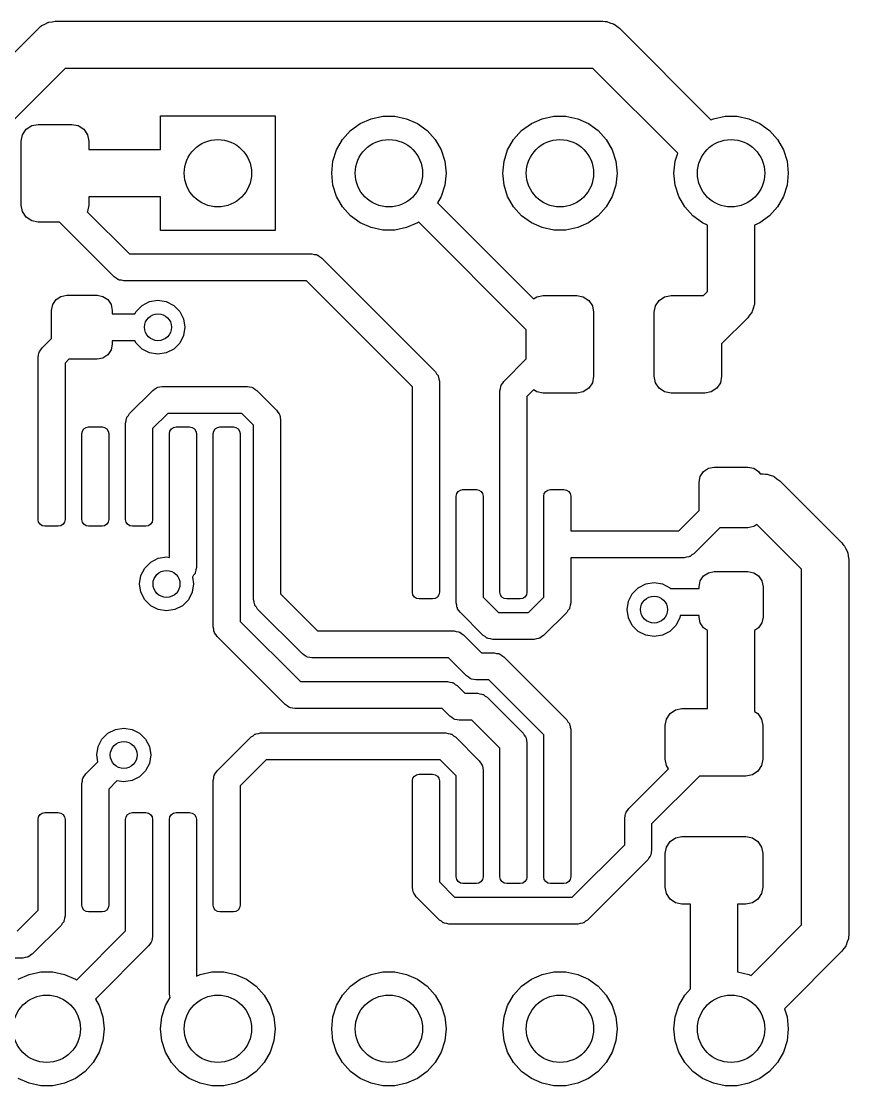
# Model space of a CAD drawing. Extents: x 133.8 to 159.2, y -107.5 to -91.7.
# Drawn here: x 146.94 to 159.23, y -107.53 to -91.72 of the extents above; entities that cross this region are included whole.
import ezdxf

# ---------------------------------------------------------------- set-up
doc = ezdxf.new("R2010")
doc.units = 0
doc.layers.add('BLACK', color=7, linetype='CONTINUOUS')

msp = doc.modelspace()

# ---------------------------------------------------------------- linework, layer by layer
at = {"layer": 'BLACK', "linetype": 'CONTINUOUS'}
for p, q in [((147.232, -91.7984), (147.237, -91.796)), ((147.237, -91.796), (147.246, -91.7886)), ((147.246, -91.7886), (147.29, -91.7673)), ((147.29, -91.7673), (147.334, -91.7439)), ((147.334, -91.7439), (147.342, -91.7425)), ((147.342, -91.7425), (147.349, -91.7389)), ((147.349, -91.7389), (147.398, -91.7331)), ((147.398, -91.7331), (147.447, -91.725)), ((147.447, -91.725), (155.575, -91.725)), ((155.575, -91.725), (155.611, -91.7281)), ((155.611, -91.7281), (155.619, -91.7278)), ((155.619, -91.7278), (155.624, -91.7292)), ((155.624, -91.7292), (155.635, -91.7302)), ((155.635, -91.7302), (155.682, -91.7466)), ((155.682, -91.7466), (155.729, -91.7607)), ((155.729, -91.7607), (155.736, -91.7655)), ((155.736, -91.7655), (155.744, -91.7683)), ((155.744, -91.7683), (155.782, -91.7988)), ((145.772, -93.255), (147.2, -91.8275)), ((147.2, -91.8275), (147.227, -91.8045)), ((147.227, -91.8045), (147.232, -91.7984)), ((155.782, -91.7988), (155.822, -91.8275)), ((155.822, -91.8275), (157.182, -93.1872)), ((147.592, -92.425), (146.042, -93.975)), ((155.43, -92.425), (147.592, -92.425)), ((156.688, -93.6827), (155.43, -92.425)), ((149.01, -93.63), (149.01, -93.13)), ((149.01, -93.13), (150.71, -93.13)), ((150.71, -93.13), (150.71, -94.83)), ((151.975, -93.2439), (152.137, -93.1716)), ((152.137, -93.1716), (152.311, -93.1347)), ((152.311, -93.1347), (152.489, -93.1347)), ((152.489, -93.1347), (152.663, -93.1716)), ((152.663, -93.1716), (152.825, -93.2439)), ((154.515, -93.2439), (154.677, -93.1716)), ((154.677, -93.1716), (154.851, -93.1347)), ((154.851, -93.1347), (155.029, -93.1347)), ((155.029, -93.1347), (155.203, -93.1716)), ((155.203, -93.1716), (155.365, -93.2439)), ((157.182, -93.1872), (157.217, -93.1716)), ((157.217, -93.1716), (157.391, -93.1347)), ((157.391, -93.1347), (157.569, -93.1347)), ((157.569, -93.1347), (157.743, -93.1716)), ((157.743, -93.1716), (157.905, -93.2439)), ((146.961, -93.4093), (147.015, -93.3282)), ((147.015, -93.3282), (147.096, -93.274)), ((147.096, -93.274), (147.192, -93.255)), ((147.192, -93.255), (147.692, -93.255)), ((147.692, -93.255), (147.788, -93.274)), ((147.788, -93.274), (147.869, -93.3282)), ((147.869, -93.3282), (147.923, -93.4093)), ((151.712, -93.4804), (151.831, -93.3483)), ((151.831, -93.3483), (151.975, -93.2439)), ((152.825, -93.2439), (152.969, -93.3483)), ((152.969, -93.3483), (153.088, -93.4804)), ((154.252, -93.4804), (154.371, -93.3483)), ((154.371, -93.3483), (154.515, -93.2439)), ((155.365, -93.2439), (155.509, -93.3483)), ((155.509, -93.3483), (155.628, -93.4804)), ((157.905, -93.2439), (158.049, -93.3483)), ((158.049, -93.3483), (158.168, -93.4804)), ((146.942, -93.505), (146.961, -93.4093)), ((146.942, -94.455), (146.942, -93.505)), ((147.923, -93.4093), (147.942, -93.505)), ((147.942, -93.505), (147.942, -93.63)), ((151.623, -93.6343), (151.712, -93.4804)), ((153.088, -93.4804), (153.177, -93.6343)), ((154.163, -93.6343), (154.252, -93.4804)), ((155.628, -93.4804), (155.717, -93.6343)), ((158.168, -93.4804), (158.257, -93.6343)), ((147.942, -93.63), (149.01, -93.63)), ((151.569, -93.8033), (151.623, -93.6343)), ((153.177, -93.6343), (153.231, -93.8033)), ((154.109, -93.8033), (154.163, -93.6343)), ((155.717, -93.6343), (155.771, -93.8033)), ((156.649, -93.8033), (156.688, -93.6827)), ((158.257, -93.6343), (158.311, -93.8033)), ((151.55, -93.98), (151.569, -93.8033)), ((153.231, -93.8033), (153.25, -93.98)), ((154.09, -93.98), (154.109, -93.8033)), ((155.771, -93.8033), (155.79, -93.98)), ((156.63, -93.98), (156.649, -93.8033)), ((158.311, -93.8033), (158.33, -93.98)), ((151.569, -94.1567), (151.55, -93.98)), ((153.25, -93.98), (153.231, -94.1567)), ((154.109, -94.1567), (154.09, -93.98)), ((155.79, -93.98), (155.771, -94.1567)), ((156.649, -94.1567), (156.63, -93.98)), ((158.33, -93.98), (158.311, -94.1567)), ((151.623, -94.3257), (151.569, -94.1567)), ((153.231, -94.1567), (153.177, -94.3257)), ((154.163, -94.3257), (154.109, -94.1567)), ((155.771, -94.1567), (155.717, -94.3257)), ((156.703, -94.3257), (156.649, -94.1567)), ((158.311, -94.1567), (158.257, -94.3257)), ((151.712, -94.4796), (151.623, -94.3257)), ((153.177, -94.3257), (153.122, -94.4195)), ((154.252, -94.4796), (154.163, -94.3257)), ((155.717, -94.3257), (155.628, -94.4796)), ((156.792, -94.4796), (156.703, -94.3257)), ((158.257, -94.3257), (158.168, -94.4796)), ((146.961, -94.5507), (146.942, -94.455)), ((147.942, -94.455), (147.923, -94.5507)), ((149.01, -94.33), (147.942, -94.33)), ((147.942, -94.33), (147.942, -94.455)), ((149.01, -94.83), (149.01, -94.33)), ((151.831, -94.6117), (151.712, -94.4796)), ((153.122, -94.4195), (154.548, -95.8451)), ((154.371, -94.6117), (154.252, -94.4796)), ((155.628, -94.4796), (155.509, -94.6117)), ((156.911, -94.6117), (156.792, -94.4796)), ((158.168, -94.4796), (158.049, -94.6117)), ((147.015, -94.6318), (146.961, -94.5507)), ((147.096, -94.686), (147.015, -94.6318)), ((147.923, -94.5507), (147.922, -94.5527)), ((147.922, -94.5527), (148.546, -95.177)), ((151.975, -94.7161), (151.831, -94.6117)), ((154.515, -94.7161), (154.371, -94.6117)), ((155.509, -94.6117), (155.365, -94.7161)), ((157.055, -94.7161), (156.911, -94.6117)), ((158.049, -94.6117), (157.905, -94.7161)), ((147.192, -94.705), (147.096, -94.686)), ((147.508, -94.705), (147.192, -94.705)), ((148.322, -95.5184), (147.508, -94.705)), ((152.137, -94.7884), (151.975, -94.7161)), ((152.311, -94.8253), (152.137, -94.7884)), ((152.663, -94.7884), (152.489, -94.8253)), ((152.825, -94.7161), (152.663, -94.7884)), ((152.841, -94.7042), (152.825, -94.7161)), ((154.44, -96.3028), (152.841, -94.7042)), ((154.677, -94.7884), (154.515, -94.7161)), ((154.851, -94.8253), (154.677, -94.7884)), ((155.203, -94.7884), (155.029, -94.8253)), ((155.365, -94.7161), (155.203, -94.7884)), ((157.13, -94.7495), (157.055, -94.7161)), ((157.13, -95.735), (157.13, -94.7495)), ((157.905, -94.7161), (157.83, -94.7495)), ((157.83, -94.7495), (157.83, -95.88)), ((150.71, -94.83), (149.01, -94.83)), ((152.489, -94.8253), (152.311, -94.8253)), ((155.029, -94.8253), (154.851, -94.8253)), ((148.546, -95.177), (151.257, -95.177)), ((151.257, -95.177), (151.29, -95.1845)), ((151.29, -95.1845), (151.323, -95.1882)), ((151.323, -95.1882), (151.333, -95.1944)), ((151.333, -95.1944), (151.344, -95.1969)), ((151.344, -95.1969), (151.37, -95.2178)), ((151.37, -95.2178), (151.398, -95.2356)), ((151.398, -95.2356), (153.091, -96.9278)), ((148.35, -95.5362), (148.322, -95.5184)), ((148.376, -95.5571), (148.35, -95.5362)), ((148.387, -95.5596), (148.376, -95.5571)), ((148.397, -95.5658), (148.387, -95.5596)), ((148.43, -95.5695), (148.397, -95.5658)), ((148.463, -95.577), (148.43, -95.5695)), ((151.174, -95.577), (148.463, -95.577)), ((152.749, -97.1518), (151.174, -95.577)), ((157.07, -95.795), (157.13, -95.735)), ((147.408, -95.9299), (147.457, -95.8569)), ((147.457, -95.8569), (147.53, -95.8081)), ((147.53, -95.8081), (147.616, -95.791)), ((147.616, -95.791), (148.066, -95.791)), ((148.066, -95.791), (148.152, -95.8081)), ((148.152, -95.8081), (148.225, -95.8569)), ((148.225, -95.8569), (148.274, -95.9299)), ((148.736, -95.9424), (148.847, -95.8856)), ((148.847, -95.8856), (148.971, -95.866)), ((148.971, -95.866), (149.095, -95.8856)), ((149.095, -95.8856), (149.206, -95.9424)), ((154.548, -95.8451), (154.594, -95.814)), ((154.594, -95.814), (154.69, -95.795)), ((154.69, -95.795), (155.19, -95.795)), ((155.19, -95.795), (155.286, -95.814)), ((155.286, -95.814), (155.367, -95.8682)), ((155.367, -95.8682), (155.421, -95.9493)), ((156.359, -95.9493), (156.413, -95.8682)), ((156.413, -95.8682), (156.494, -95.814)), ((156.494, -95.814), (156.59, -95.795)), ((156.59, -95.795), (157.07, -95.795)), ((157.83, -95.88), (157.827, -95.9156)), ((147.391, -96.016), (147.408, -95.9299)), ((147.391, -96.4332), (147.391, -96.016)), ((148.274, -95.9299), (148.291, -96.016)), ((148.291, -96.016), (148.291, -96.066)), ((148.629, -96.066), (148.647, -96.0309)), ((148.647, -96.0309), (148.736, -95.9424)), ((149.206, -95.9424), (149.295, -96.0309)), ((149.295, -96.0309), (149.351, -96.1424)), ((155.421, -95.9493), (155.44, -96.045)), ((155.44, -96.045), (155.44, -96.995)), ((156.34, -96.045), (156.359, -95.9493)), ((156.34, -96.995), (156.34, -96.045)), ((157.787, -96.0486), (157.756, -96.0873)), ((157.789, -96.0408), (157.787, -96.0486)), ((157.794, -96.034), (157.789, -96.0408)), ((157.808, -95.9867), (157.794, -96.034)), ((157.825, -95.9402), (157.808, -95.9867)), ((157.826, -95.9288), (157.825, -95.9402)), ((157.827, -95.9239), (157.826, -95.9288)), ((157.827, -95.9156), (157.827, -95.9239)), ((148.291, -96.066), (148.629, -96.066)), ((149.351, -96.1424), (149.371, -96.266)), ((157.727, -96.1275), (157.34, -96.515)), ((157.756, -96.0873), (157.727, -96.1275)), ((149.371, -96.266), (149.351, -96.3896)), ((154.44, -96.7372), (154.44, -96.3028)), ((147.25, -96.5746), (147.391, -96.4332)), ((148.291, -96.516), (148.274, -96.6021)), ((148.629, -96.466), (148.291, -96.466)), ((148.291, -96.466), (148.291, -96.516)), ((148.647, -96.5011), (148.629, -96.466)), ((148.736, -96.5896), (148.647, -96.5011)), ((149.295, -96.5011), (149.206, -96.5896)), ((149.351, -96.3896), (149.295, -96.5011)), ((157.34, -96.515), (157.34, -96.995)), ((147.191, -96.7157), (147.198, -96.6831)), ((147.198, -96.6831), (147.202, -96.6499)), ((147.202, -96.6499), (147.208, -96.6402)), ((147.208, -96.6402), (147.211, -96.629)), ((147.211, -96.629), (147.232, -96.6029)), ((147.232, -96.6029), (147.25, -96.5746)), ((148.225, -96.6751), (148.152, -96.7239)), ((148.274, -96.6021), (148.225, -96.6751)), ((148.847, -96.6464), (148.736, -96.5896)), ((148.971, -96.666), (148.847, -96.6464)), ((149.095, -96.6464), (148.971, -96.666)), ((149.206, -96.5896), (149.095, -96.6464)), ((147.191, -99.121), (147.191, -96.7157)), ((147.649, -96.741), (147.591, -96.7988)), ((147.591, -96.7988), (147.591, -99.121)), ((148.066, -96.741), (147.649, -96.741)), ((148.152, -96.7239), (148.066, -96.741)), ((154.108, -97.0696), (154.44, -96.7372)), ((153.091, -96.9278), (153.108, -96.9561)), ((153.108, -96.9561), (153.129, -96.9823)), ((153.129, -96.9823), (153.132, -96.9935)), ((153.132, -96.9935), (153.138, -97.0032)), ((153.138, -97.0032), (153.142, -97.0364)), ((155.44, -96.995), (155.421, -97.0907)), ((156.359, -97.0907), (156.34, -96.995)), ((157.34, -96.995), (157.321, -97.0907)), ((148.921, -97.1866), (148.947, -97.1658)), ((148.947, -97.1658), (148.958, -97.1632)), ((148.958, -97.1632), (148.968, -97.1571)), ((148.968, -97.1571), (149.001, -97.1534)), ((149.001, -97.1534), (149.034, -97.146)), ((149.034, -97.146), (150.298, -97.146)), ((150.298, -97.146), (150.331, -97.1535)), ((150.331, -97.1535), (150.364, -97.1572)), ((150.364, -97.1572), (150.374, -97.1633)), ((150.374, -97.1633), (150.385, -97.1659)), ((150.385, -97.1659), (150.411, -97.1868)), ((152.749, -100.2), (152.749, -97.1518)), ((153.142, -97.0364), (153.149, -97.069)), ((153.149, -97.069), (153.149, -100.2)), ((154.056, -97.1781), (154.06, -97.1449)), ((154.06, -97.1449), (154.066, -97.1352)), ((154.066, -97.1352), (154.069, -97.124)), ((154.069, -97.124), (154.09, -97.0979)), ((154.09, -97.0979), (154.108, -97.0696)), ((155.421, -97.0907), (155.367, -97.1718)), ((156.413, -97.1718), (156.359, -97.0907)), ((157.321, -97.0907), (157.267, -97.1718)), ((148.55, -97.5475), (148.893, -97.2043)), ((148.893, -97.2043), (148.921, -97.1866)), ((150.411, -97.1868), (150.44, -97.2046)), ((150.44, -97.2046), (150.733, -97.4977)), ((154.049, -97.2107), (154.056, -97.1781)), ((154.049, -100.2), (154.049, -97.2107)), ((154.548, -97.1949), (154.449, -97.2938)), ((154.449, -97.2938), (154.449, -100.2)), ((154.594, -97.226), (154.548, -97.1949)), ((154.69, -97.245), (154.594, -97.226)), ((155.19, -97.245), (154.69, -97.245)), ((155.286, -97.226), (155.19, -97.245)), ((155.367, -97.1718), (155.286, -97.226)), ((156.494, -97.226), (156.413, -97.1718)), ((156.59, -97.245), (156.494, -97.226)), ((157.09, -97.245), (156.59, -97.245)), ((157.186, -97.226), (157.09, -97.245)), ((157.267, -97.1718), (157.186, -97.226)), ((148.498, -97.656), (148.502, -97.6228)), ((148.502, -97.6228), (148.508, -97.613)), ((148.508, -97.613), (148.511, -97.6018)), ((148.511, -97.6018), (148.532, -97.5757)), ((148.532, -97.5757), (148.55, -97.5475)), ((149.117, -97.546), (148.891, -97.7717)), ((150.215, -97.546), (149.117, -97.546)), ((150.391, -97.7217), (150.215, -97.546)), ((150.733, -97.4977), (150.75, -97.526)), ((150.75, -97.526), (150.771, -97.5522)), ((150.771, -97.5522), (150.774, -97.5634)), ((150.774, -97.5634), (150.78, -97.5731)), ((150.78, -97.5731), (150.784, -97.6063)), ((150.784, -97.6063), (150.791, -97.6389)), ((150.791, -97.6389), (150.791, -100.226)), ((147.849, -97.8077), (147.87, -97.7753)), ((147.87, -97.7753), (147.903, -97.7536)), ((147.903, -97.7536), (147.941, -97.746)), ((147.941, -97.746), (148.141, -97.746)), ((148.141, -97.746), (148.179, -97.7536)), ((148.179, -97.7536), (148.212, -97.7753)), ((148.212, -97.7753), (148.233, -97.8077)), ((148.491, -97.6885), (148.498, -97.656)), ((148.491, -99.121), (148.491, -97.6885)), ((148.891, -97.7717), (148.891, -99.121)), ((149.149, -97.8077), (149.17, -97.7753)), ((149.17, -97.7753), (149.203, -97.7536)), ((149.203, -97.7536), (149.241, -97.746)), ((149.241, -97.746), (149.441, -97.746)), ((149.441, -97.746), (149.479, -97.7536)), ((149.479, -97.7536), (149.512, -97.7753)), ((149.512, -97.7753), (149.533, -97.8077)), ((149.799, -97.8077), (149.82, -97.7753)), ((149.82, -97.7753), (149.853, -97.7536)), ((149.853, -97.7536), (149.891, -97.746)), ((149.891, -97.746), (150.091, -97.746)), ((150.091, -97.746), (150.129, -97.7536)), ((150.129, -97.7536), (150.162, -97.7753)), ((150.162, -97.7753), (150.183, -97.8077)), ((150.391, -100.308), (150.391, -97.7217)), ((147.841, -97.846), (147.849, -97.8077)), ((147.841, -99.121), (147.841, -97.846)), ((148.233, -97.8077), (148.241, -97.846)), ((148.241, -97.846), (148.241, -99.121)), ((149.141, -97.846), (149.149, -97.8077)), ((149.141, -99.6828), (149.141, -97.846)), ((149.533, -97.8077), (149.541, -97.846)), ((149.541, -97.846), (149.541, -99.8333)), ((149.791, -97.846), (149.799, -97.8077)), ((149.791, -100.715), (149.791, -97.846)), ((150.183, -97.8077), (150.191, -97.846)), ((150.191, -97.846), (150.191, -100.632)), ((157.022, -98.4819), (157.071, -98.4089)), ((157.071, -98.4089), (157.144, -98.3601)), ((157.144, -98.3601), (157.23, -98.343)), ((157.23, -98.343), (157.73, -98.343)), ((157.73, -98.343), (157.816, -98.3601)), ((157.816, -98.3601), (157.889, -98.4089)), ((157.889, -98.4089), (157.912, -98.443)), ((157.005, -98.568), (157.022, -98.4819)), ((157.005, -98.9852), (157.005, -98.568)), ((157.912, -98.443), (157.955, -98.443)), ((157.955, -98.443), (157.991, -98.4461)), ((157.991, -98.4461), (157.999, -98.4458)), ((157.999, -98.4458), (158.004, -98.4472)), ((158.004, -98.4472), (158.015, -98.4482)), ((158.015, -98.4482), (158.062, -98.4646)), ((158.062, -98.4646), (158.109, -98.4787)), ((158.109, -98.4787), (158.116, -98.4835)), ((158.116, -98.4835), (158.124, -98.4863)), ((158.124, -98.4863), (158.162, -98.5168)), ((158.162, -98.5168), (158.202, -98.5455)), ((158.202, -98.5455), (159.124, -99.4675)), ((153.399, -98.775), (153.407, -98.7367)), ((153.407, -98.7367), (153.428, -98.7043)), ((153.428, -98.7043), (153.461, -98.6826)), ((153.461, -98.6826), (153.499, -98.675)), ((153.499, -98.675), (153.699, -98.675)), ((153.699, -98.675), (153.737, -98.6826)), ((153.737, -98.6826), (153.77, -98.7043)), ((153.77, -98.7043), (153.791, -98.7367)), ((153.791, -98.7367), (153.799, -98.775)), ((154.699, -98.775), (154.707, -98.7367)), ((154.707, -98.7367), (154.728, -98.7043)), ((154.728, -98.7043), (154.761, -98.6826)), ((154.761, -98.6826), (154.799, -98.675)), ((154.799, -98.675), (154.999, -98.675)), ((154.999, -98.675), (155.037, -98.6826)), ((155.037, -98.6826), (155.07, -98.7043)), ((155.07, -98.7043), (155.091, -98.7367)), ((155.091, -98.7367), (155.099, -98.775)), ((153.399, -100.357), (153.399, -98.775)), ((153.799, -98.775), (153.799, -100.274)), ((154.699, -100.274), (154.699, -98.775)), ((155.099, -98.775), (155.099, -99.2875)), ((156.703, -99.2875), (157.005, -98.9852)), ((147.199, -99.1593), (147.191, -99.121)), ((147.22, -99.1917), (147.199, -99.1593)), ((147.253, -99.2134), (147.22, -99.1917)), ((147.291, -99.221), (147.253, -99.2134)), ((147.491, -99.221), (147.291, -99.221)), ((147.529, -99.2134), (147.491, -99.221)), ((147.562, -99.1917), (147.529, -99.2134)), ((147.583, -99.1593), (147.562, -99.1917)), ((147.591, -99.121), (147.583, -99.1593)), ((147.849, -99.1593), (147.841, -99.121)), ((147.87, -99.1917), (147.849, -99.1593)), ((147.903, -99.2134), (147.87, -99.1917)), ((147.941, -99.221), (147.903, -99.2134)), ((148.141, -99.221), (147.941, -99.221)), ((148.179, -99.2134), (148.141, -99.221)), ((148.212, -99.1917), (148.179, -99.2134)), ((148.233, -99.1593), (148.212, -99.1917)), ((148.241, -99.121), (148.233, -99.1593)), ((148.499, -99.1593), (148.491, -99.121)), ((148.52, -99.1917), (148.499, -99.1593)), ((148.553, -99.2134), (148.52, -99.1917)), ((148.591, -99.221), (148.553, -99.2134)), ((148.791, -99.221), (148.591, -99.221)), ((148.829, -99.2134), (148.791, -99.221)), ((148.862, -99.1917), (148.829, -99.2134)), ((148.883, -99.1593), (148.862, -99.1917)), ((148.891, -99.121), (148.883, -99.1593)), ((157.862, -99.1951), (157.816, -99.2259)), ((158.527, -99.86), (157.862, -99.1951)), ((155.099, -99.2875), (156.703, -99.2875)), ((157.313, -99.243), (156.927, -99.6292)), ((157.73, -99.243), (157.313, -99.243)), ((157.816, -99.2259), (157.73, -99.243)), ((159.124, -99.4675), (159.147, -99.4949)), ((159.147, -99.4949), (159.154, -99.5005)), ((159.154, -99.5005), (159.156, -99.505)), ((159.156, -99.505), (159.163, -99.5137)), ((159.163, -99.5137), (159.185, -99.5582)), ((148.863, -99.7524), (148.974, -99.6956)), ((148.974, -99.6956), (149.098, -99.676)), ((149.098, -99.676), (149.141, -99.6828)), ((156.785, -99.6875), (155.099, -99.6875)), ((155.099, -99.6875), (155.099, -100.357)), ((156.818, -99.6801), (156.785, -99.6875)), ((156.851, -99.6764), (156.818, -99.6801)), ((156.861, -99.6703), (156.851, -99.6764)), ((156.872, -99.6677), (156.861, -99.6703)), ((156.898, -99.6469), (156.872, -99.6677)), ((156.927, -99.6292), (156.898, -99.6469)), ((159.185, -99.5582), (159.208, -99.6016)), ((159.208, -99.6016), (159.209, -99.6098)), ((159.209, -99.6098), (159.213, -99.6174)), ((159.213, -99.6174), (159.219, -99.6663)), ((159.219, -99.6663), (159.227, -99.715)), ((148.718, -99.9524), (148.774, -99.8409)), ((148.774, -99.8409), (148.863, -99.7524)), ((149.541, -99.8333), (149.534, -99.8659)), ((159.227, -99.715), (159.227, -105.283)), ((148.698, -100.076), (148.718, -99.9524)), ((149.5, -99.9461), (149.482, -99.9744)), ((149.482, -99.9744), (149.482, -99.9749)), ((149.482, -99.9749), (149.498, -100.076)), ((149.521, -99.92), (149.5, -99.9461)), ((149.524, -99.9088), (149.521, -99.92)), ((149.53, -99.8991), (149.524, -99.9088)), ((149.534, -99.8659), (149.53, -99.8991)), ((157.022, -100.032), (157.071, -99.9589)), ((157.071, -99.9589), (157.144, -99.9101)), ((157.144, -99.9101), (157.23, -99.893)), ((157.23, -99.893), (157.73, -99.893)), ((157.73, -99.893), (157.816, -99.9101)), ((157.816, -99.9101), (157.889, -99.9589)), ((157.889, -99.9589), (157.938, -100.032)), ((158.527, -105.138), (158.527, -99.86)), ((148.718, -100.2), (148.698, -100.076)), ((149.498, -100.076), (149.478, -100.2)), ((156.013, -100.222), (156.102, -100.133)), ((156.102, -100.133), (156.213, -100.077)), ((156.213, -100.077), (156.337, -100.057)), ((156.337, -100.057), (156.461, -100.077)), ((156.461, -100.077), (156.572, -100.133)), ((156.572, -100.133), (156.582, -100.143)), ((156.582, -100.143), (157.005, -100.143)), ((157.005, -100.118), (157.022, -100.032)), ((157.005, -100.143), (157.005, -100.118)), ((157.938, -100.032), (157.955, -100.118)), ((157.955, -100.118), (157.955, -100.568)), ((148.774, -100.311), (148.718, -100.2)), ((148.863, -100.4), (148.774, -100.311)), ((149.422, -100.311), (149.333, -100.4)), ((149.478, -100.2), (149.422, -100.311)), ((150.398, -100.341), (150.391, -100.308)), ((150.791, -100.226), (151.34, -100.774)), ((152.757, -100.238), (152.749, -100.2)), ((152.778, -100.271), (152.757, -100.238)), ((152.811, -100.292), (152.778, -100.271)), ((152.849, -100.3), (152.811, -100.292)), ((153.049, -100.3), (152.849, -100.3)), ((153.087, -100.292), (153.049, -100.3)), ((153.12, -100.271), (153.087, -100.292)), ((153.141, -100.238), (153.12, -100.271)), ((153.149, -100.2), (153.141, -100.238)), ((153.799, -100.274), (154.025, -100.5)), ((154.057, -100.238), (154.049, -100.2)), ((154.078, -100.271), (154.057, -100.238)), ((154.111, -100.292), (154.078, -100.271)), ((154.149, -100.3), (154.111, -100.292)), ((154.349, -100.3), (154.149, -100.3)), ((154.387, -100.292), (154.349, -100.3)), ((154.42, -100.271), (154.387, -100.292)), ((154.441, -100.238), (154.42, -100.271)), ((154.449, -100.2), (154.441, -100.238)), ((154.473, -100.5), (154.699, -100.274)), ((155.957, -100.333), (156.013, -100.222)), ((148.974, -100.456), (148.863, -100.4)), ((149.098, -100.476), (148.974, -100.456)), ((149.222, -100.456), (149.098, -100.476)), ((149.333, -100.4), (149.222, -100.456)), ((150.402, -100.374), (150.398, -100.341)), ((150.408, -100.384), (150.402, -100.374)), ((150.411, -100.395), (150.408, -100.384)), ((150.432, -100.421), (150.411, -100.395)), ((150.449, -100.45), (150.432, -100.421)), ((151.116, -101.116), (150.449, -100.45)), ((153.406, -100.39), (153.399, -100.357)), ((153.41, -100.423), (153.406, -100.39)), ((153.416, -100.433), (153.41, -100.423)), ((153.419, -100.444), (153.416, -100.433)), ((153.44, -100.47), (153.419, -100.444)), ((153.457, -100.498), (153.44, -100.47)), ((155.058, -100.47), (155.04, -100.499)), ((155.079, -100.444), (155.058, -100.47)), ((155.082, -100.433), (155.079, -100.444)), ((155.088, -100.423), (155.082, -100.433)), ((155.092, -100.39), (155.088, -100.423)), ((155.099, -100.357), (155.092, -100.39)), ((155.937, -100.457), (155.957, -100.333)), ((155.957, -100.581), (155.937, -100.457)), ((150.191, -100.632), (151.086, -101.527)), ((153.8, -100.841), (153.457, -100.498)), ((154.025, -100.5), (154.473, -100.5)), ((155.04, -100.499), (154.697, -100.842)), ((156.013, -100.692), (155.957, -100.581)), ((156.717, -100.581), (156.661, -100.692)), ((156.723, -100.543), (156.717, -100.581)), ((157.005, -100.543), (156.723, -100.543)), ((157.005, -100.568), (157.005, -100.543)), ((157.022, -100.654), (157.005, -100.568)), ((157.955, -100.568), (157.938, -100.654)), ((149.798, -100.748), (149.791, -100.715)), ((149.802, -100.781), (149.798, -100.748)), ((149.808, -100.791), (149.802, -100.781)), ((149.811, -100.802), (149.808, -100.791)), ((149.832, -100.828), (149.811, -100.802)), ((151.34, -100.774), (153.368, -100.774)), ((153.368, -100.774), (153.401, -100.782)), ((153.401, -100.782), (153.434, -100.786)), ((153.434, -100.786), (153.444, -100.792)), ((153.444, -100.792), (153.455, -100.794)), ((153.455, -100.794), (153.481, -100.815)), ((156.102, -100.781), (156.013, -100.692)), ((156.213, -100.837), (156.102, -100.781)), ((156.572, -100.781), (156.461, -100.837)), ((156.661, -100.692), (156.572, -100.781)), ((157.071, -100.727), (157.022, -100.654)), ((157.13, -100.767), (157.071, -100.727)), ((157.13, -101.928), (157.13, -100.767)), ((157.889, -100.727), (157.83, -100.767)), ((157.83, -100.767), (157.83, -101.969)), ((157.938, -100.654), (157.889, -100.727)), ((149.849, -100.856), (149.832, -100.828)), ((150.862, -101.868), (149.849, -100.856)), ((153.481, -100.815), (153.509, -100.833)), ((153.509, -100.833), (153.776, -101.1)), ((153.829, -100.859), (153.8, -100.841)), ((153.855, -100.88), (153.829, -100.859)), ((153.866, -100.883), (153.855, -100.88)), ((153.876, -100.889), (153.866, -100.883)), ((153.909, -100.893), (153.876, -100.889)), ((153.942, -100.9), (153.909, -100.893)), ((154.556, -100.9), (153.942, -100.9)), ((154.589, -100.893), (154.556, -100.9)), ((154.622, -100.889), (154.589, -100.893)), ((154.632, -100.883), (154.622, -100.889)), ((154.643, -100.88), (154.632, -100.883)), ((154.669, -100.859), (154.643, -100.88)), ((154.697, -100.842), (154.669, -100.859)), ((156.337, -100.857), (156.213, -100.837)), ((156.461, -100.837), (156.337, -100.857)), ((151.144, -101.134), (151.116, -101.116)), ((153.776, -101.1), (153.965, -101.1)), ((153.965, -101.1), (153.997, -101.108)), ((153.997, -101.108), (154.031, -101.111)), ((154.031, -101.111), (154.04, -101.117)), ((154.04, -101.117), (154.052, -101.12)), ((154.052, -101.12), (154.078, -101.141)), ((151.17, -101.155), (151.144, -101.134)), ((151.181, -101.157), (151.17, -101.155)), ((151.191, -101.163), (151.181, -101.157)), ((151.224, -101.167), (151.191, -101.163)), ((151.257, -101.174), (151.224, -101.167)), ((153.285, -101.174), (151.257, -101.174)), ((153.552, -101.441), (153.285, -101.174)), ((154.078, -101.141), (154.106, -101.159)), ((154.106, -101.159), (155.041, -102.093)), ((151.086, -101.527), (153.272, -101.527)), ((153.272, -101.527), (153.305, -101.534)), ((153.305, -101.534), (153.338, -101.538)), ((153.338, -101.538), (153.348, -101.544)), ((153.348, -101.544), (153.359, -101.547)), ((153.359, -101.547), (153.385, -101.568)), ((153.385, -101.568), (153.413, -101.586)), ((153.413, -101.586), (153.528, -101.7)), ((153.58, -101.459), (153.552, -101.441)), ((153.606, -101.48), (153.58, -101.459)), ((153.618, -101.483), (153.606, -101.48)), ((153.627, -101.489), (153.618, -101.483)), ((153.66, -101.493), (153.627, -101.489)), ((153.693, -101.5), (153.66, -101.493)), ((153.882, -101.5), (153.693, -101.5)), ((154.699, -102.317), (153.882, -101.5)), ((153.528, -101.7), (153.716, -101.7)), ((153.716, -101.7), (153.749, -101.708)), ((153.749, -101.708), (153.782, -101.711)), ((153.782, -101.711), (153.792, -101.717)), ((153.792, -101.717), (153.803, -101.72)), ((153.803, -101.72), (153.829, -101.741)), ((153.829, -101.741), (153.857, -101.759)), ((150.89, -101.886), (150.862, -101.868)), ((150.916, -101.907), (150.89, -101.886)), ((150.927, -101.91), (150.916, -101.907)), ((150.937, -101.916), (150.927, -101.91)), ((153.857, -101.759), (154.391, -102.292)), ((150.97, -101.92), (150.937, -101.916)), ((151.003, -101.927), (150.97, -101.92)), ((153.189, -101.927), (151.003, -101.927)), ((153.303, -102.041), (153.189, -101.927)), ((153.332, -102.059), (153.303, -102.041)), ((153.358, -102.08), (153.332, -102.059)), ((156.52, -102.082), (156.574, -102.001)), ((156.574, -102.001), (156.655, -101.947)), ((156.655, -101.947), (156.751, -101.928)), ((156.751, -101.928), (157.13, -101.928)), ((157.83, -101.969), (157.878, -102.001)), ((157.878, -102.001), (157.932, -102.082)), ((148.339, -102.236), (148.463, -102.216)), ((148.463, -102.216), (148.587, -102.236)), ((153.369, -102.083), (153.358, -102.08)), ((153.379, -102.089), (153.369, -102.083)), ((153.412, -102.093), (153.379, -102.089)), ((153.444, -102.1), (153.412, -102.093)), ((153.633, -102.1), (153.444, -102.1)), ((154.049, -102.516), (153.633, -102.1)), ((155.041, -102.093), (155.058, -102.122)), ((155.058, -102.122), (155.079, -102.148)), ((155.079, -102.148), (155.082, -102.159)), ((155.082, -102.159), (155.088, -102.169)), ((155.088, -102.169), (155.092, -102.202)), ((155.092, -102.202), (155.099, -102.234)), ((156.501, -102.178), (156.52, -102.082)), ((156.501, -102.678), (156.501, -102.178)), ((157.932, -102.082), (157.951, -102.178)), ((157.951, -102.178), (157.951, -102.678)), ((148.083, -102.492), (148.139, -102.381)), ((148.139, -102.381), (148.228, -102.292)), ((148.228, -102.292), (148.339, -102.236)), ((148.587, -102.236), (148.698, -102.292)), ((148.698, -102.292), (148.787, -102.381)), ((148.787, -102.381), (148.843, -102.492)), ((149.85, -102.852), (150.354, -102.347)), ((150.354, -102.347), (150.382, -102.33)), ((150.382, -102.33), (150.408, -102.309)), ((150.408, -102.309), (150.419, -102.306)), ((150.419, -102.306), (150.429, -102.3)), ((150.429, -102.3), (150.462, -102.296)), ((150.462, -102.296), (150.495, -102.289)), ((150.495, -102.289), (153.245, -102.289)), ((153.245, -102.289), (153.278, -102.296)), ((153.278, -102.296), (153.311, -102.3)), ((153.311, -102.3), (153.321, -102.306)), ((153.321, -102.306), (153.332, -102.309)), ((153.332, -102.309), (153.358, -102.33)), ((153.358, -102.33), (153.387, -102.348)), ((153.387, -102.348), (153.741, -102.702)), ((154.391, -102.292), (154.408, -102.32)), ((154.408, -102.32), (154.429, -102.346)), ((154.429, -102.346), (154.432, -102.357)), ((154.432, -102.357), (154.438, -102.367)), ((154.438, -102.367), (154.442, -102.4)), ((154.699, -104.425), (154.699, -102.317)), ((155.099, -102.234), (155.099, -104.425)), ((148.063, -102.616), (148.083, -102.492)), ((148.843, -102.492), (148.863, -102.616)), ((154.049, -104.425), (154.049, -102.516)), ((154.442, -102.4), (154.449, -102.433)), ((154.449, -102.433), (154.449, -104.425)), ((148.079, -102.717), (148.063, -102.616)), ((148.863, -102.616), (148.843, -102.74)), ((150.578, -102.689), (150.191, -103.076)), ((153.162, -102.689), (150.578, -102.689)), ((153.399, -102.926), (153.162, -102.689)), ((156.52, -102.774), (156.501, -102.678)), ((157.951, -102.678), (157.932, -102.774)), ((147.9, -102.897), (148.079, -102.717)), ((148.787, -102.851), (148.698, -102.94)), ((148.843, -102.74), (148.787, -102.851)), ((149.832, -102.88), (149.85, -102.852)), ((153.741, -102.702), (153.758, -102.73)), ((153.758, -102.73), (153.779, -102.756)), ((153.779, -102.756), (153.782, -102.767)), ((153.782, -102.767), (153.788, -102.777)), ((153.788, -102.777), (153.792, -102.81)), ((153.792, -102.81), (153.799, -102.843)), ((153.799, -102.843), (153.799, -104.425)), ((155.96, -103.412), (156.551, -102.82)), ((156.551, -102.82), (156.52, -102.774)), ((157.878, -102.855), (157.797, -102.909)), ((157.932, -102.774), (157.878, -102.855)), ((147.841, -103.038), (147.848, -103.005)), ((147.848, -103.005), (147.852, -102.972)), ((147.852, -102.972), (147.858, -102.962)), ((147.858, -102.962), (147.861, -102.951)), ((147.861, -102.951), (147.882, -102.925)), ((147.882, -102.925), (147.9, -102.897)), ((148.362, -103), (148.241, -103.121)), ((148.463, -103.016), (148.362, -103)), ((148.587, -102.996), (148.463, -103.016)), ((148.698, -102.94), (148.587, -102.996)), ((149.791, -102.993), (149.798, -102.96)), ((149.791, -104.846), (149.791, -102.993)), ((149.798, -102.96), (149.802, -102.927)), ((149.802, -102.927), (149.808, -102.917)), ((149.808, -102.917), (149.811, -102.906)), ((149.811, -102.906), (149.832, -102.88)), ((152.749, -103), (152.757, -102.962)), ((152.749, -104.582), (152.749, -103)), ((152.757, -102.962), (152.778, -102.929)), ((152.778, -102.929), (152.811, -102.908)), ((152.811, -102.908), (152.849, -102.9)), ((152.849, -102.9), (153.049, -102.9)), ((153.049, -102.9), (153.087, -102.908)), ((153.087, -102.908), (153.12, -102.929)), ((153.12, -102.929), (153.141, -102.962)), ((153.141, -102.962), (153.149, -103)), ((153.149, -103), (153.149, -104.499)), ((153.399, -104.425), (153.399, -102.926)), ((157.009, -102.928), (156.301, -103.636)), ((157.701, -102.928), (157.009, -102.928)), ((157.797, -102.909), (157.701, -102.928)), ((147.841, -104.846), (147.841, -103.038)), ((148.241, -103.121), (148.241, -104.846)), ((150.191, -103.076), (150.191, -104.846)), ((147.22, -103.5), (147.253, -103.479)), ((147.253, -103.479), (147.291, -103.471)), ((147.291, -103.471), (147.491, -103.471)), ((147.491, -103.471), (147.529, -103.479)), ((147.529, -103.479), (147.562, -103.5)), ((148.52, -103.5), (148.553, -103.479)), ((148.553, -103.479), (148.591, -103.471)), ((148.591, -103.471), (148.791, -103.471)), ((148.791, -103.471), (148.829, -103.479)), ((148.829, -103.479), (148.862, -103.5)), ((149.17, -103.5), (149.203, -103.479)), ((149.203, -103.479), (149.241, -103.471)), ((149.241, -103.471), (149.441, -103.471)), ((149.441, -103.471), (149.479, -103.479)), ((149.479, -103.479), (149.512, -103.5)), ((155.908, -103.52), (155.912, -103.487)), ((155.912, -103.487), (155.918, -103.477)), ((155.918, -103.477), (155.921, -103.466)), ((155.921, -103.466), (155.942, -103.44)), ((155.942, -103.44), (155.96, -103.412)), ((147.191, -103.571), (147.199, -103.533)), ((147.191, -104.92), (147.191, -103.571)), ((147.199, -103.533), (147.22, -103.5)), ((147.562, -103.5), (147.583, -103.533)), ((147.583, -103.533), (147.591, -103.571)), ((147.591, -103.571), (147.591, -105.003)), ((148.491, -103.571), (148.499, -103.533)), ((148.491, -105.226), (148.491, -103.571)), ((148.499, -103.533), (148.52, -103.5)), ((148.862, -103.5), (148.883, -103.533)), ((148.883, -103.533), (148.891, -103.571)), ((148.891, -103.571), (148.891, -105.309)), ((149.141, -103.571), (149.149, -103.533)), ((149.141, -106.161), (149.141, -103.571)), ((149.149, -103.533), (149.17, -103.5)), ((149.512, -103.5), (149.533, -103.533)), ((149.533, -103.533), (149.541, -103.571)), ((149.541, -103.571), (149.541, -105.897)), ((155.901, -103.553), (155.908, -103.52)), ((155.901, -103.947), (155.901, -103.553)), ((156.301, -103.636), (156.301, -104.03)), ((155.123, -104.725), (155.901, -103.947)), ((156.52, -103.982), (156.574, -103.901)), ((156.574, -103.901), (156.655, -103.847)), ((156.655, -103.847), (156.751, -103.828)), ((156.751, -103.828), (157.701, -103.828)), ((157.701, -103.828), (157.797, -103.847)), ((157.797, -103.847), (157.878, -103.901)), ((157.878, -103.901), (157.932, -103.982)), ((156.281, -104.117), (156.26, -104.143)), ((156.284, -104.106), (156.281, -104.117)), ((156.29, -104.096), (156.284, -104.106)), ((156.294, -104.063), (156.29, -104.096)), ((156.301, -104.03), (156.294, -104.063)), ((156.501, -104.078), (156.52, -103.982)), ((156.501, -104.578), (156.501, -104.078)), ((157.932, -103.982), (157.951, -104.078)), ((157.951, -104.078), (157.951, -104.578)), ((156.242, -104.172), (155.347, -105.067)), ((156.26, -104.143), (156.242, -104.172)), ((153.407, -104.463), (153.399, -104.425)), ((153.799, -104.425), (153.791, -104.463)), ((154.057, -104.463), (154.049, -104.425)), ((154.449, -104.425), (154.441, -104.463)), ((154.707, -104.463), (154.699, -104.425)), ((155.099, -104.425), (155.091, -104.463)), ((152.756, -104.615), (152.749, -104.582)), ((153.149, -104.499), (153.375, -104.725)), ((153.428, -104.496), (153.407, -104.463)), ((153.461, -104.517), (153.428, -104.496)), ((153.499, -104.525), (153.461, -104.517)), ((153.699, -104.525), (153.499, -104.525)), ((153.737, -104.517), (153.699, -104.525)), ((153.77, -104.496), (153.737, -104.517)), ((153.791, -104.463), (153.77, -104.496)), ((154.078, -104.496), (154.057, -104.463)), ((154.111, -104.517), (154.078, -104.496)), ((154.149, -104.525), (154.111, -104.517)), ((154.349, -104.525), (154.149, -104.525)), ((154.387, -104.517), (154.349, -104.525)), ((154.42, -104.496), (154.387, -104.517)), ((154.441, -104.463), (154.42, -104.496)), ((154.728, -104.496), (154.707, -104.463)), ((154.761, -104.517), (154.728, -104.496)), ((154.799, -104.525), (154.761, -104.517)), ((154.999, -104.525), (154.799, -104.525)), ((155.037, -104.517), (154.999, -104.525)), ((155.07, -104.496), (155.037, -104.517)), ((155.091, -104.463), (155.07, -104.496)), ((156.52, -104.674), (156.501, -104.578)), ((157.951, -104.578), (157.932, -104.674)), ((152.76, -104.648), (152.756, -104.615)), ((152.766, -104.658), (152.76, -104.648)), ((152.769, -104.669), (152.766, -104.658)), ((152.79, -104.695), (152.769, -104.669)), ((152.807, -104.723), (152.79, -104.695)), ((153.15, -105.066), (152.807, -104.723)), ((153.375, -104.725), (155.123, -104.725)), ((156.574, -104.755), (156.52, -104.674)), ((157.932, -104.674), (157.878, -104.755)), ((147.849, -104.884), (147.841, -104.846)), ((147.87, -104.917), (147.849, -104.884)), ((148.233, -104.884), (148.212, -104.917)), ((148.241, -104.846), (148.233, -104.884)), ((149.799, -104.884), (149.791, -104.846)), ((149.82, -104.917), (149.799, -104.884)), ((150.183, -104.884), (150.162, -104.917)), ((150.191, -104.846), (150.183, -104.884)), ((156.655, -104.809), (156.574, -104.755)), ((156.751, -104.828), (156.655, -104.809)), ((156.876, -104.828), (156.751, -104.828)), ((156.876, -106.087), (156.876, -104.828)), ((157.701, -104.828), (157.576, -104.828)), ((157.576, -104.828), (157.576, -105.836)), ((157.797, -104.809), (157.701, -104.828)), ((157.878, -104.755), (157.797, -104.809)), ((146.881, -105.23), (147.191, -104.92)), ((147.58, -105.069), (147.574, -105.079)), ((147.584, -105.036), (147.58, -105.069)), ((147.591, -105.003), (147.584, -105.036)), ((147.903, -104.938), (147.87, -104.917)), ((147.941, -104.946), (147.903, -104.938)), ((148.141, -104.946), (147.941, -104.946)), ((148.179, -104.938), (148.141, -104.946)), ((148.212, -104.917), (148.179, -104.938)), ((149.853, -104.938), (149.82, -104.917)), ((149.891, -104.946), (149.853, -104.938)), ((150.091, -104.946), (149.891, -104.946)), ((150.129, -104.938), (150.091, -104.946)), ((150.162, -104.917), (150.129, -104.938)), ((153.179, -105.084), (153.15, -105.066)), ((155.347, -105.067), (155.319, -105.084)), ((147.532, -105.145), (147.105, -105.572)), ((147.55, -105.116), (147.532, -105.145)), ((147.571, -105.09), (147.55, -105.116)), ((147.574, -105.079), (147.571, -105.09)), ((147.761, -105.956), (148.491, -105.226)), ((153.205, -105.105), (153.179, -105.084)), ((153.216, -105.108), (153.205, -105.105)), ((153.226, -105.114), (153.216, -105.108)), ((153.259, -105.118), (153.226, -105.114)), ((153.292, -105.125), (153.259, -105.118)), ((155.206, -105.125), (153.292, -105.125)), ((155.239, -105.118), (155.206, -105.125)), ((155.272, -105.114), (155.239, -105.118)), ((155.282, -105.108), (155.272, -105.114)), ((155.293, -105.105), (155.282, -105.108)), ((155.319, -105.084), (155.293, -105.105)), ((157.778, -105.887), (158.527, -105.138)), ((148.874, -105.385), (148.871, -105.396)), ((148.88, -105.375), (148.874, -105.385)), ((148.884, -105.342), (148.88, -105.375)), ((148.891, -105.309), (148.884, -105.342)), ((159.222, -105.343), (159.205, -105.39)), ((159.223, -105.332), (159.222, -105.343)), ((159.224, -105.327), (159.223, -105.332)), ((159.227, -105.283), (159.224, -105.319)), ((159.224, -105.319), (159.224, -105.327)), ((148.832, -105.45), (148.042, -106.24)), ((148.85, -105.422), (148.832, -105.45)), ((148.871, -105.396), (148.85, -105.422)), ((159.124, -105.53), (158.272, -106.383)), ((159.153, -105.49), (159.124, -105.53)), ((159.184, -105.452), (159.153, -105.49)), ((159.186, -105.444), (159.184, -105.452)), ((159.191, -105.437), (159.186, -105.444)), ((159.205, -105.39), (159.191, -105.437)), ((146.964, -105.63), (143.573, -105.63)), ((146.997, -105.623), (146.964, -105.63)), ((147.03, -105.619), (146.997, -105.623)), ((147.04, -105.613), (147.03, -105.619)), ((147.051, -105.61), (147.04, -105.613)), ((147.077, -105.589), (147.051, -105.61)), ((147.105, -105.572), (147.077, -105.589)), ((147.057, -105.872), (147.231, -105.835)), ((147.231, -105.835), (147.409, -105.835)), ((147.409, -105.835), (147.583, -105.872)), ((149.597, -105.872), (149.771, -105.835)), ((149.771, -105.835), (149.949, -105.835)), ((149.949, -105.835), (150.123, -105.872)), ((152.137, -105.872), (152.311, -105.835)), ((152.311, -105.835), (152.489, -105.835)), ((152.489, -105.835), (152.663, -105.872)), ((154.677, -105.872), (154.851, -105.835)), ((154.851, -105.835), (155.029, -105.835)), ((155.029, -105.835), (155.203, -105.872)), ((157.576, -105.836), (157.743, -105.872)), ((146.895, -105.944), (147.057, -105.872)), ((147.583, -105.872), (147.745, -105.944)), ((147.745, -105.944), (147.761, -105.956)), ((149.541, -105.897), (149.597, -105.872)), ((150.123, -105.872), (150.285, -105.944)), ((150.285, -105.944), (150.429, -106.048)), ((151.831, -106.048), (151.975, -105.944)), ((151.975, -105.944), (152.137, -105.872)), ((152.663, -105.872), (152.825, -105.944)), ((152.825, -105.944), (152.969, -106.048)), ((154.371, -106.048), (154.515, -105.944)), ((154.515, -105.944), (154.677, -105.872)), ((155.203, -105.872), (155.365, -105.944)), ((155.365, -105.944), (155.509, -106.048)), ((157.743, -105.872), (157.778, -105.887)), ((149.148, -106.194), (149.141, -106.161)), ((150.429, -106.048), (150.548, -106.18)), ((151.712, -106.18), (151.831, -106.048)), ((152.969, -106.048), (153.088, -106.18)), ((154.252, -106.18), (154.371, -106.048)), ((155.509, -106.048), (155.628, -106.18)), ((156.792, -106.18), (156.876, -106.087)), ((148.042, -106.24), (148.097, -106.334)), ((148.097, -106.334), (148.151, -106.503)), ((149.029, -106.503), (149.083, -106.334)), ((149.083, -106.334), (149.151, -106.217)), ((149.151, -106.217), (149.148, -106.194)), ((150.548, -106.18), (150.637, -106.334)), ((150.637, -106.334), (150.691, -106.503)), ((151.569, -106.503), (151.623, -106.334)), ((151.623, -106.334), (151.712, -106.18)), ((153.088, -106.18), (153.177, -106.334)), ((153.177, -106.334), (153.231, -106.503)), ((154.109, -106.503), (154.163, -106.334)), ((154.163, -106.334), (154.252, -106.18)), ((155.628, -106.18), (155.717, -106.334)), ((155.717, -106.334), (155.771, -106.503)), ((156.649, -106.503), (156.703, -106.334)), ((156.703, -106.334), (156.792, -106.18)), ((158.272, -106.383), (158.311, -106.503)), ((148.151, -106.503), (148.17, -106.68)), ((149.01, -106.68), (149.029, -106.503)), ((150.691, -106.503), (150.71, -106.68)), ((151.55, -106.68), (151.569, -106.503)), ((153.231, -106.503), (153.25, -106.68)), ((154.09, -106.68), (154.109, -106.503)), ((155.771, -106.503), (155.79, -106.68)), ((156.63, -106.68), (156.649, -106.503)), ((158.311, -106.503), (158.33, -106.68)), ((148.17, -106.68), (148.151, -106.857)), ((149.029, -106.857), (149.01, -106.68)), ((150.71, -106.68), (150.691, -106.857)), ((151.569, -106.857), (151.55, -106.68)), ((153.25, -106.68), (153.231, -106.857)), ((154.109, -106.857), (154.09, -106.68)), ((155.79, -106.68), (155.771, -106.857)), ((156.649, -106.857), (156.63, -106.68)), ((158.33, -106.68), (158.311, -106.857)), ((148.151, -106.857), (148.097, -107.026)), ((149.083, -107.026), (149.029, -106.857)), ((150.691, -106.857), (150.637, -107.026)), ((151.623, -107.026), (151.569, -106.857)), ((153.231, -106.857), (153.177, -107.026)), ((154.163, -107.026), (154.109, -106.857)), ((155.771, -106.857), (155.717, -107.026)), ((156.703, -107.026), (156.649, -106.857)), ((158.311, -106.857), (158.257, -107.026)), ((148.097, -107.026), (148.008, -107.18)), ((149.172, -107.18), (149.083, -107.026)), ((150.637, -107.026), (150.548, -107.18)), ((151.712, -107.18), (151.623, -107.026)), ((153.177, -107.026), (153.088, -107.18)), ((154.252, -107.18), (154.163, -107.026)), ((155.717, -107.026), (155.628, -107.18)), ((156.792, -107.18), (156.703, -107.026)), ((158.257, -107.026), (158.168, -107.18)), ((148.008, -107.18), (147.889, -107.312)), ((149.291, -107.312), (149.172, -107.18)), ((150.548, -107.18), (150.429, -107.312)), ((151.831, -107.312), (151.712, -107.18)), ((153.088, -107.18), (152.969, -107.312)), ((154.371, -107.312), (154.252, -107.18)), ((155.628, -107.18), (155.509, -107.312)), ((156.911, -107.312), (156.792, -107.18)), ((158.168, -107.18), (158.049, -107.312)), ((147.057, -107.488), (146.895, -107.416)), ((147.745, -107.416), (147.583, -107.488)), ((147.889, -107.312), (147.745, -107.416)), ((149.435, -107.416), (149.291, -107.312)), ((149.597, -107.488), (149.435, -107.416)), ((150.285, -107.416), (150.123, -107.488)), ((150.429, -107.312), (150.285, -107.416)), ((151.975, -107.416), (151.831, -107.312)), ((152.137, -107.488), (151.975, -107.416)), ((152.825, -107.416), (152.663, -107.488)), ((152.969, -107.312), (152.825, -107.416)), ((154.515, -107.416), (154.371, -107.312)), ((154.677, -107.488), (154.515, -107.416)), ((155.365, -107.416), (155.203, -107.488)), ((155.509, -107.312), (155.365, -107.416)), ((157.055, -107.416), (156.911, -107.312)), ((157.217, -107.488), (157.055, -107.416)), ((157.905, -107.416), (157.743, -107.488)), ((158.049, -107.312), (157.905, -107.416)), ((147.231, -107.525), (147.057, -107.488)), ((147.409, -107.525), (147.231, -107.525)), ((147.583, -107.488), (147.409, -107.525)), ((149.771, -107.525), (149.597, -107.488)), ((149.949, -107.525), (149.771, -107.525)), ((150.123, -107.488), (149.949, -107.525)), ((152.311, -107.525), (152.137, -107.488)), ((152.489, -107.525), (152.311, -107.525)), ((152.663, -107.488), (152.489, -107.525)), ((154.851, -107.525), (154.677, -107.488)), ((155.029, -107.525), (154.851, -107.525)), ((155.203, -107.488), (155.029, -107.525)), ((157.391, -107.525), (157.217, -107.488)), ((157.569, -107.525), (157.391, -107.525)), ((157.743, -107.488), (157.569, -107.525))]:
    msp.add_line(p, q, dxfattribs=at)
at = {"layer": 'BLACK'}
for centre, radius in [((149.86, -93.98), 0.5), ((152.4, -93.98), 0.5), ((154.94, -93.98), 0.5), ((157.48, -93.98), 0.5), ((148.971, -96.266), 0.2), ((149.098, -100.076), 0.2), ((156.337, -100.457), 0.2), ((148.463, -102.616), 0.2), ((147.32, -106.68), 0.5), ((149.86, -106.68), 0.5), ((152.4, -106.68), 0.5), ((154.94, -106.68), 0.5), ((157.48, -106.68), 0.5)]:
    msp.add_circle(centre, radius, dxfattribs=at)

doc.saveas('drawing.dxf')
